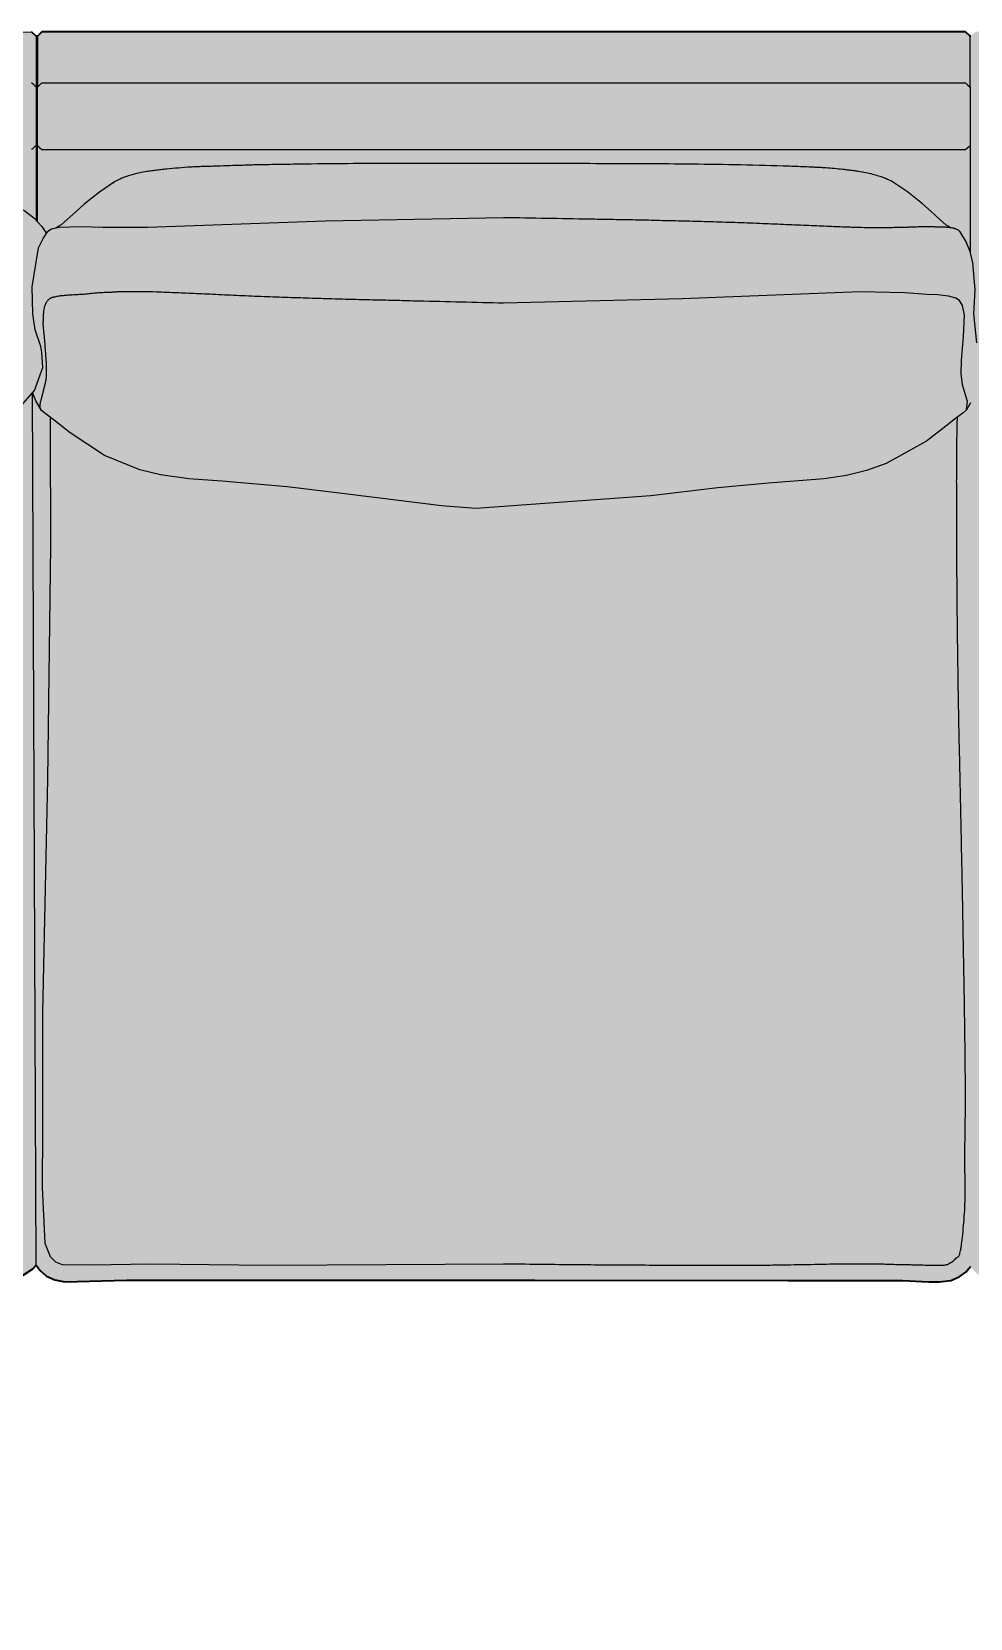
# Model space of a CAD drawing. Header units: millimetres. Extents: x -22 to 6424, y -4345 to 780.
# Drawn here: x 765 to 1499, y -3104 to -1863 of the extents above; entities that cross this region are included whole.
import ezdxf

# ---------------------------------------------------------------- set-up
doc = ezdxf.new("R2010")
doc.units = ezdxf.units.MM
doc.layers.add('Blocks', color=7, linetype='Continuous')
doc.layers.add('Blocks$Fill', color=7, linetype='Continuous', true_color=0xffffff)
doc.layers.add('Blocks$Inner', color=7, linetype='Continuous', lineweight=25, true_color=0x007f00)
doc.layers.add('Blocks$Outline', color=7, linetype='Continuous', lineweight=35, true_color=0xff3f3f)

# ---------------------------------------------------------------- blocks, each defined once
blk = doc.blocks.new('Lune JH610 Sofa Top')
at = {"layer": 'Blocks$Fill'}
blk.add_hatch(color=256, dxfattribs=at).paths.add_polyline_path([(10.4, -107.3), (10.2, -118.7), (10.4, -130.1), (10.9, -141.4), (11.9, -152.7), (13.2, -163.9), (14.9, -175.2), (16.9, -186.3), (19.4, -197.4), (22.2, -208.4), (25.3, -219.3), (27, -224.7), (28.8, -230.1), (32.7, -240.7), (37, -251.2), (39.2, -256.5), (41.6, -261.6), (44, -266.8), (46.6, -271.8), (49.3, -276.8), (52.1, -281.7), (55, -286.5), (58.1, -291.3), (61.2, -296.1), (64.5, -300.7), (67.9, -305.3), (71.4, -309.7), (73.3, -311.9), (75.1, -314), (77, -316.1), (78.9, -318.2), (80.9, -320.2), (82.9, -322.1), (85, -324.1), (87.1, -326), (91.4, -329.7), (95.8, -333.2), (100.4, -336.7), (105, -340), (109.7, -343.2), (114.4, -346.2), (119.3, -349.2), (124.2, -351.9), (129.2, -354.6), (134.3, -357.1), (139.5, -359.5), (144.7, -361.8), (149.9, -364), (155.2, -366.1), (160.5, -368.1), (165.8, -370), (171.2, -371.8), (176.6, -373.4), (187.6, -376.5), (198.5, -379.3), (209.6, -381.8), (220.7, -383.9), (243.2, -387.4), (255.9, -389.1), (274.6, -391.1), (293.4, -392.4), (353.2, -401.1), (690.9, -413.9), (723.4, -414.1), (780.5, -407), (787.9, -402), (790.5, -399.3), (793.7, -403.5), (798.7, -407.7), (805.1, -410.7), (812.9, -412.2), (861.1, -410.9), (1156, -411), (1468.1, -411.3), (1488.7, -412.2), (1496.7, -412.3), (1505.7, -411.1), (1512.4, -408.4), (1517.5, -404.6), (1521.2, -400.2), (1523.6, -403.4), (1528.7, -407.6), (1535, -410.6), (1542.8, -412.2), (1591, -410.9), (1886, -411), (2198.1, -411.3), (2218.7, -412.2), (2226.7, -412.3), (2234.9, -411.2), (2233.9, -418.1), (2234.4, -434.8), (2235.1, -760.1), (2234.1, -1104.6), (2235.6, -1111.4), (2238.4, -1117.3), (2242.8, -1122.6), (2246.9, -1125.6), (2243.9, -1128.5), (2239.5, -1135.1), (2236, -1143), (2233.5, -1152.2), (2231.8, -1174.4), (2232.2, -1219.3), (2234.4, -1399.3), (2244.1, -1550.5), (2253.2, -1605.2), (2253.7, -1619.2), (2254.4, -1633.1), (2255.6, -1646.9), (2257.2, -1661.8), (2260.4, -1684.2), (2262.3, -1695.4), (2264.4, -1706.6), (2266.9, -1717.6), (2269.6, -1728.6), (2272.7, -1739.5), (2274.4, -1745), (2276.2, -1750.4), (2278.1, -1755.7), (2280.1, -1761), (2282.2, -1766.2), (2284.4, -1771.5), (2286.7, -1776.7), (2289.1, -1781.8), (2291.6, -1786.9), (2294.2, -1792), (2297, -1796.9), (2299.9, -1801.7), (2303, -1806.5), (2306.2, -1811.2), (2309.5, -1815.8), (2312.9, -1820.3), (2316.5, -1824.8), (2320.2, -1829.1), (2322.1, -1831.2), (2324, -1833.2), (2326, -1835.3), (2328, -1837.2), (2330, -1839.2), (2332.1, -1841.1), (2334.3, -1842.9), (2336.4, -1844.7), (2340.9, -1848.3), (2345.4, -1851.7), (2350.1, -1854.9), (2354.8, -1858.1), (2359.6, -1861.1), (2364.5, -1864.1), (2369.4, -1866.9), (2374.3, -1869.6), (2379.4, -1872.1), (2384.5, -1874.6), (2389.7, -1876.9), (2394.9, -1879.2), (2405.5, -1883.4), (2416.1, -1887.3), (2421.5, -1889.1), (2426.9, -1890.8), (2437.8, -1894), (2448.8, -1896.8), (2459.8, -1899.2), (2471, -1901.3), (2482.2, -1903), (2493.5, -1904.3), (2504.8, -1905.2), (2516.1, -1905.8), (2527.5, -1905.9), (2538.9, -1905.7), (2553.5, -1905.7), (2553.7, -1905.7), (2555, -1905.7), (2568.4, -1908.3), (2591.7, -1913.9), (2612.9, -1915.6), (2630, -1916), (2648.2, -1916.2), (2735.1, -1915.7), (2812.9, -1912.3), (2888.4, -1906.1), (2939.6, -1899.3), (2988.4, -1887.6), (2992.5, -1886.2), (3011.4, -1881.9), (3052.4, -1868.3), (3072.3, -1859.1), (3098.1, -1843.7), (3110.5, -1834.2), (3122.6, -1823.3), (3144.6, -1797), (3154.3, -1781.5), (3163.2, -1764.1), (3171.2, -1744.6), (3178.3, -1722.3), (3184.6, -1695.9), (3189.9, -1664.6), (3197, -1570.3), (3198.2, -1489.2), (3199.3, -1434.9), (3208.2, -1295.5), (3211.7, -1129.2), (3208.2, -1125.7), (3208.2, -1124.7), (3211.7, -1121.2), (3211.7, -398.8), (3209.7, -396.9), (3211.3, -395.3), (3211.3, 111.1), (3208.1, 164.9), (3198.5, 218), (3182.8, 269.6), (3161, 318.9), (3133.5, 365.3), (3100.7, 408.1), (3063.1, 446.7), (3021.2, 480.6), (2975.5, 509.3), (2926.7, 532.3), (2875.6, 549.4), (2822.8, 560.4), (2769.1, 565), (2757.3, 565.1), (2250.8, 565.1), (2249.2, 563.6), (2247.3, 565.5), (1525, 565.5), (1521.5, 562), (1520.8, 562), (1517.3, 565.5), (795, 565.5), (791.5, 562), (790.5, 562), (787, 565.5), (351, 551), (280.1, 547), (227.2, 539.7), (184.6, 529.4), (148.3, 515.3), (131.9, 506.5), (116.8, 496.7), (102.9, 485.8), (90.1, 473.6), (77.5, 458.8), (59, 429.9), (41.7, 389.6), (34.5, 361.4), (26.4, 334.4), (18.5, 302.9), (7.6, 218.2), (1.5, 124.8), (0.4, 37.4), (0.4, -29.4), (1.6, -49), (8.1, -78.5), (10.5, -92.6)], flags=0)
at = {"layer": 'Blocks$Inner'}
for p, q in [((1509.8, 357.2), (1504, 358.6)), ((805.6, -396.6), (810.8, -398.8))]:
    blk.add_line(p, q, dxfattribs=at)
for points in [[(34.5, 361.4), (41.7, 389.6), (59, 429.9), (77.5, 458.8), (90.1, 473.6), (102.9, 485.8), (116.8, 496.7), (131.9, 506.5), (148.3, 515.3), (184.6, 529.4), (227.2, 539.7), (280.1, 547), (351, 551), (403.1, 551.8), (787, 565.5), (790.5, 562), (790.5, 522.2)], [(1521.5, 562), (1520.8, 562), (1517.3, 565.5), (795, 565.5), (791.5, 562), (790.5, 562)], [(790.5, 522.2), (788.7, 523.9), (786.9, 525.4)], [(791.5, 522.2), (793.2, 523.8), (795, 525.4), (1517.3, 525.4), (1519.1, 523.8), (1520.8, 522.2)], [(791.5, 476.5), (793.2, 475), (795, 473.4), (1517.3, 473.4), (1519.1, 475), (1520.8, 476.5)], [(851.8, 448), (840, 440.1), (828.2, 430.7), (821.5, 424.7), (814.9, 418.5), (810.2, 414.4), (806, 412.1)], [(1505.6, 412.4), (1501.9, 414.5), (1497.2, 418.7), (1490.4, 424.9), (1483.7, 430.9), (1472, 440.2), (1460.1, 448)], [(754.1, 435.9), (761.1, 434.1), (773.8, 429.6), (781.7, 425.3), (788.7, 420), (795, 413.2), (798.6, 407.7)], [(799.3, 408.9), (799.7, 409.4), (802.6, 411.4), (808.6, 412.6), (825.5, 413.2), (842.8, 412.7), (877.6, 412.6), (1016.9, 417.6), (1156.1, 420.3)], [(736.1, 247.8), (744.8, 250.9), (752.9, 254.2), (759.5, 257.3), (769.3, 263.3), (773.1, 266.3), (789.3, 285), (795.9, 302.8), (795.1, 314.5), (794.2, 319.3), (789.7, 332.4), (788, 344.8), (787.4, 366), (792.5, 396.4), (796, 403.7), (799.3, 408.9)], [(1526.1, 322.2), (1523.7, 344.8), (1524.9, 363.7), (1523.1, 384.6), (1522, 389.2), (1520.8, 393.6), (1517.4, 401.7), (1513, 408.9)], [(1504, 358.6), (1495.7, 359.6), (1487.1, 360), (1469.8, 361.2), (1434.9, 362), (1295.6, 356.6), (1156.1, 353.1)], [(1517.9, 269.9), (1518.7, 276.2), (1514.8, 289.4), (1513.9, 298.1), (1514, 308.3), (1515.7, 327), (1516.4, 343.7), (1514.8, 351.4), (1512.6, 355.3), (1509.8, 357.2)], [(1521.2, 275.2), (1517.9, 269.8), (1515.2, 267.1), (1509.3, 263), (1501.8, 256.9), (1486.7, 245.3), (1455.2, 227.7), (1439.9, 222.2), (1424.1, 218.3), (1406.7, 215.7), (1363.1, 212.4), (1323.7, 208.7), (1271.3, 202.5), (1134.4, 192.5), (1107.6, 194.7), (1033.9, 203.7), (986.8, 209.4), (935.7, 213.9), (910, 215.7), (887.7, 218.8), (871.5, 222.8), (844.1, 234), (817.1, 251.7), (804.9, 261.4), (798.5, 266.3), (794.8, 269.1), (790.2, 276.8), (787.7, 283.2)], [(1521.2, -400.2), (1517.5, -404.6), (1512.4, -408.4), (1505.7, -411.1), (1496.7, -412.3), (1488.7, -412.2), (1468.1, -411.3), (1378.3, -411.2), (1180.4, -411), (1156, -411), (1115.1, -411), (861.1, -410.9), (812.9, -412.2), (805.1, -410.7), (798.7, -407.7), (793.7, -403.5), (790.5, -399.3), (787.7, 283.1)], [(801.5, 264), (801.6, 254.7), (801.8, 163.4), (799.3, -19.1), (795.6, -201.6), (795.6, -292.8), (795.2, -338.4)], [(790.5, -399.3), (787.9, -402), (780.5, -407), (723.4, -414.1), (690.9, -413.9), (353.2, -401.1), (225.2, -382.4), (178.8, -371.6), (150.7, -362.5), (122.6, -346.5), (94.6, -321.3), (69.4, -288.7), (49.6, -252.3), (37.3, -219), (31.7, -190.9), (32.3, -164.1), (39.8, -137), (77, -88)], [(795.2, -338.4), (797.3, -382.1), (801.5, -392.5), (805.6, -396.6)], [(810.8, -398.8), (833.8, -398.9), (879.8, -398.1), (971.9, -399.2), (1156.1, -398.1)]]:
    blk.add_lwpolyline(points, dxfattribs=at)
for points, knots in [([(791.5, 562), (791.5, 562), (791.5, 561.8), (791.5, 560.8), (791.5, 559.7), (791.5, 558.7), (791.5, 558.1), (791.5, 557.4), (791.5, 556.2), (791.5, 554.2), (791.5, 551.5), (791.5, 548.9), (791.5, 546.8), (791.5, 543.5), (791.5, 539.6), (791.5, 535.1), (791.5, 529.9), (791.5, 525.5), (791.5, 522.2)], [215.528612, 215.528612, 215.528612, 215.528612, 241.604882, 267.054843, 295.476049, 302.58046, 309.684871, 320.013983, 330.343095, 354.22129, 378.099484, 389.359401, 400.619317, 412.283905, 435.617268, 447.079031, 458.540794, 484.725232, 484.725232, 484.725232, 484.725232]), ([(1520.8, 522.2), (1520.8, 525.5), (1520.8, 529.9), (1520.8, 535.1), (1520.8, 539.6), (1520.8, 543.5), (1520.8, 546.8), (1520.8, 548.9), (1520.8, 551.5), (1520.8, 554.2), (1520.8, 556.2), (1520.8, 557.4), (1520.8, 558.1), (1520.8, 558.7), (1520.8, 559.7), (1520.8, 560.8), (1520.8, 561.8), (1520.8, 562), (1520.8, 562)], [1211.089581, 1211.089581, 1211.089581, 1211.089581, 1237.273972, 1248.735737, 1260.197502, 1283.53087, 1295.19546, 1306.455379, 1317.715297, 1341.593496, 1365.471695, 1375.800809, 1386.129923, 1393.234336, 1400.338749, 1428.75996, 1454.209926, 1480.286201, 1480.286201, 1480.286201, 1480.286201]), ([(790.5, 522.2), (790.5, 521.6), (790.5, 520.1), (790.5, 517.6), (790.5, 515), (790.5, 512.7), (790.5, 509.3), (790.5, 503.6), (790.5, 497.4), (790.5, 492.9), (790.5, 490.5), (790.5, 488.6), (790.5, 486.8), (790.5, 484.6), (790.5, 482.2), (790.5, 479.3), (790.5, 477.6), (790.5, 476.5)], [58.681132, 58.681132, 58.681132, 58.681132, 58.75256, 58.823989, 58.895417, 58.931132, 58.966846, 59.109703, 59.25256, 59.306132, 59.359703, 59.386489, 59.413275, 59.466846, 59.520417, 59.573989, 59.681132, 59.681132, 59.681132, 59.681132]), ([(791.5, 476.5), (791.5, 476.7), (791.5, 477.3), (791.5, 478.3), (791.5, 479.4), (791.5, 480.6), (791.5, 481.9), (791.5, 483.2), (791.5, 484.4), (791.5, 485.4), (791.5, 486.4), (791.5, 487.7), (791.5, 489.9), (791.5, 492.1), (791.5, 494.4), (791.5, 496.2), (791.5, 497.9), (791.5, 501.4), (791.5, 504.9), (791.5, 508.2), (791.5, 509.8), (791.5, 511.4), (791.5, 513.5), (791.5, 515.4), (791.5, 517.1), (791.5, 518.8), (791.5, 520.6), (791.5, 521.8), (791.5, 522.3)], [-0.160483, -0.160483, -0.160483, -0.160483, 1.536228, 3.233016, 4.929805, 6.626593, 8.324744, 10.022895, 11.721046, 12.570122, 13.419197, 15.161823, 16.904449, 20.389702, 22.132729, 23.875757, 25.618784, 27.361812, 34.348889, 36.095378, 37.841867, 39.588356, 41.334845, 44.742752, 46.446705, 48.150658, 51.552468, 54.954278, 54.954278, 54.954278, 54.954278]), ([(1520.8, 522.3), (1520.8, 521.8), (1520.8, 520.6), (1520.8, 518.8), (1520.8, 517.1), (1520.8, 515.4), (1520.8, 513.5), (1520.8, 511.4), (1520.8, 509.8), (1520.8, 508.2), (1520.8, 504.9), (1520.8, 501.4), (1520.8, 497.9), (1520.8, 496.2), (1520.8, 494.4), (1520.8, 492.1), (1520.8, 489.9), (1520.8, 487.7), (1520.8, 486.4), (1520.8, 485.4), (1520.8, 484.4), (1520.8, 483.2), (1520.8, 481.9), (1520.8, 480.6), (1520.8, 479.4), (1520.8, 478.3), (1520.8, 477.3), (1520.8, 476.7), (1520.8, 476.5)], [0, 0, 0, 0, 3.401805, 6.80361, 8.507561, 10.211511, 13.619413, 15.3659, 17.112386, 18.858873, 20.60536, 27.592427, 29.335452, 31.078477, 32.821502, 34.564527, 38.049775, 39.792398, 41.535022, 42.384096, 43.233171, 44.931319, 46.629468, 48.327616, 50.024402, 51.721188, 53.417974, 55.11476, 55.11476, 55.11476, 55.11476]), ([(787.1, 473.4), (787.7, 473.9), (788.8, 475), (789.9, 476), (790.5, 476.5)], [0.000593, 0.000593, 0.000593, 0.000593, 0.5, 1, 1, 1, 1]), ([(790.5, 476.5), (790.5, 470.9), (790.5, 463.2), (790.5, 454.9), (790.5, 447.5), (790.5, 440), (790.5, 433.1), (790.5, 427.5), (790.5, 423.2), (790.5, 420), (790.5, 418.6), (790.5, 418.1), (790.5, 418.1), (790.5, 418.1), (790.5, 418.1)], [59.6811317, 59.6811317, 59.6811317, 59.6811317, 59.764465, 59.8061317, 59.8477984, 59.9311317, 60.014465, 60.0977984, 60.1811317, 60.2227984, 60.2446123, 60.2446123, 60.2446123, 60.2458322, 60.2458322, 60.2458322, 60.2458322]), ([(791.5, 417), (791.5, 417.1), (791.5, 417.1), (791.5, 417.2), (791.5, 417.7), (791.5, 418.7), (791.5, 420.7), (791.5, 423.1), (791.5, 427.1), (791.5, 431.6), (791.5, 437.4), (791.5, 443), (791.5, 450.7), (791.5, 461), (791.5, 471.2), (791.5, 476.5)], [-294.058849, -294.058849, -294.058849, -294.058849, -292.620069, -292.620069, -292.620069, -281.690026, -270.048978, -246.768467, -223.487955, -174.266027, -142.349066, -110.432105, -84.250625, -39.550629, -0.160483, -0.160483, -0.160483, -0.160483]), ([(1520.8, 476.5), (1520.8, 471.2), (1520.8, 461), (1520.8, 450.7), (1520.8, 443), (1520.8, 437.4), (1520.8, 431.6), (1520.8, 427.1), (1520.8, 423.1), (1520.8, 420.7), (1520.8, 418.7), (1520.8, 417), (1520.8, 415.3), (1520.8, 413.5), (1520.8, 411.9), (1520.8, 410.1), (1520.8, 408.5), (1520.8, 406.9), (1520.8, 404.9), (1520.8, 402.8), (1520.8, 400.5), (1520.8, 398.6), (1520.8, 396.5), (1520.8, 394.8), (1520.8, 393.6), (1520.8, 393.3)], [726.364349, 726.364349, 726.364349, 726.364349, 765.754554, 810.45454, 836.636013, 868.552967, 900.469921, 949.691838, 972.972344, 996.25285, 1007.893894, 1019.534939, 1033.290671, 1044.1853, 1055.079929, 1065.97488, 1076.869831, 1085.416561, 1093.963291, 1111.056751, 1119.855271, 1128.65379, 1137.445603, 1146.237415, 1149.890783, 1149.890783, 1149.890783, 1149.890783]), ([(1374.7, 460.4), (1362.1, 460.8), (1336.9, 461.4), (1286.5, 462.1), (1236, 462.3), (1185.5, 462.3), (1147.7, 462.3), (1109.8, 462.4), (1071.9, 462.4), (1034.1, 462.3), (1005.7, 462), (986.8, 461.7), (977.3, 461.6), (969.4, 461.4), (963.1, 461.3), (958.4, 461.2), (953.7, 461), (947.4, 460.8), (939.5, 460.6), (931.6, 460.3), (926.2, 460.1), (923, 460), (920.7, 460), (918.4, 459.9), (915.2, 459.8), (909.7, 459.5), (901.7, 458.9), (894, 458.2), (888.8, 457.6), (886, 457.3), (884, 457), (881.9, 456.8), (879.2, 456.4), (874.5, 455.7), (868, 454.4), (862.2, 452.6), (858.2, 451.1), (855.6, 450), (853.3, 448.9), (851.7, 447.9), (850.8, 447.3), (850.5, 447.1)], [0.1428231, 0.1428231, 0.1428231, 0.1428231, 0.1812847, 0.2197462, 0.2966693, 0.3351308, 0.3735924, 0.4120539, 0.4505155, 0.488977, 0.5274385, 0.5370539, 0.5466693, 0.5562847, 0.5610924, 0.5659001, 0.5707078, 0.5755155, 0.5851308, 0.5947462, 0.5995539, 0.6019578, 0.6043616, 0.6067655, 0.6091693, 0.613977, 0.6235924, 0.6332078, 0.6380155, 0.6404193, 0.6428231, 0.645227, 0.6476308, 0.6524385, 0.6620539, 0.6716693, 0.676477, 0.6812847, 0.6860924, 0.6909001, 0.6937587, 0.6937587, 0.6937587, 0.6937587]), ([(1449.1, 452.6), (1447.7, 453.1), (1444.6, 453.9), (1439.3, 455.2), (1434.4, 456.1), (1430.8, 456.6), (1428.8, 456.9), (1427.3, 457), (1425.8, 457.2), (1423.8, 457.5), (1420.1, 457.9), (1414.7, 458.4), (1409.1, 458.9), (1404.7, 459.2), (1401.4, 459.3), (1398.1, 459.5), (1393.7, 459.7), (1385.9, 460), (1379.2, 460.2), (1374.7, 460.4)], [0.0237172, 0.0237172, 0.0237172, 0.0237172, 0.0328231, 0.0428231, 0.0528231, 0.0578231, 0.0603231, 0.0628231, 0.0653231, 0.0678231, 0.0728231, 0.0828231, 0.0928231, 0.0978231, 0.1028231, 0.1078231, 0.1128231, 0.1228231, 0.1428231, 0.1428231, 0.1428231, 0.1428231]), ([(1460.1, 448), (1458, 449.2), (1456.5, 449.9), (1453.7, 451.1), (1451, 452.1), (1449.1, 452.6)], [0, 0, 0, 0, 0.00371723, 0.01371723, 0.02371723, 0.02371723, 0.02371723, 0.02371723]), ([(1462.7, 446.3), (1462.5, 446.5), (1462.3, 446.6), (1462.1, 446.8), (1462.1, 446.8)], [0.84, 0.84, 0.84, 0.84, 0.8425, 0.842654611, 0.842654611, 0.842654611, 0.842654611]), ([(1156.1, 420.3), (1167.2, 420.1), (1189.5, 419.7), (1217.4, 419.2), (1239.9, 418.8), (1256.8, 418.5), (1270.9, 418.2), (1282.3, 417.9), (1290.7, 417.7), (1299.4, 417.5), (1311.5, 417.2), (1327.2, 416.7), (1346.5, 416.1), (1365.7, 415.3), (1384.1, 414.5), (1401.2, 413.8), (1416.4, 413.1), (1428.9, 412.7), (1438.6, 412.4), (1448.4, 412.3), (1454.5, 412.3), (1458.8, 412.4), (1461.5, 412.5), (1463.7, 412.6), (1465.7, 412.6), (1467.4, 412.7), (1469.1, 412.7), (1471.2, 412.7), (1473.6, 412.8), (1476.1, 412.9), (1478.2, 413), (1480.2, 413), (1481.9, 413.1), (1483.6, 413.2), (1485.3, 413.2), (1486.9, 413.2), (1488.6, 413.1), (1490.5, 413.1), (1492, 413.1), (1493.1, 413), (1493.8, 413), (1494.5, 413), (1495.4, 413), (1496.8, 413), (1498.6, 412.9), (1500.2, 412.9), (1501.5, 412.8), (1502.4, 412.7), (1503.3, 412.7), (1504.5, 412.5), (1505.9, 412.4), (1507.2, 412.1), (1508.1, 411.9), (1508.8, 411.7), (1509.3, 411.5), (1509.9, 411.3), (1510.6, 411), (1511.2, 410.6), (1511.6, 410.3), (1511.9, 410), (1512.2, 409.7), (1512.7, 409.3), (1513.2, 408.7), (1513.6, 407.9), (1514, 407.2), (1514.1, 406.9), (1514.2, 406.7)], [8, 8, 8, 8, 8.0086207, 8.0172414, 8.0215517, 8.0258621, 8.0301724, 8.0323276, 8.0344828, 8.0366379, 8.0387931, 8.0431034, 8.0474138, 8.0517241, 8.0560345, 8.0603448, 8.0646552, 8.0689655, 8.0732759, 8.0775862, 8.0862069, 8.0905172, 8.0948276, 8.0991379, 8.1012931, 8.1034483, 8.1056034, 8.1077586, 8.112069, 8.1163793, 8.1206897, 8.125, 8.1293103, 8.1336207, 8.137931, 8.1422414, 8.1465517, 8.1551724, 8.1637931, 8.1681034, 8.1702586, 8.1724138, 8.1767241, 8.1810345, 8.1896552, 8.1982759, 8.2025862, 8.2068966, 8.2112069, 8.2155172, 8.2241379, 8.2327586, 8.237069, 8.2413793, 8.2456897, 8.25, 8.2586207, 8.2672414, 8.2715517, 8.2758621, 8.2801724, 8.2844828, 8.2931034, 8.3017241, 8.3060345, 8.3103448, 8.3103448, 8.3103448, 8.3103448]), ([(1156.1, 353.1), (1145.1, 353.4), (1122.9, 354), (1095, 354.6), (1072.6, 355.2), (1055.7, 355.6), (1041.6, 355.9), (1030.3, 356.2), (1021.9, 356.5), (1013.2, 356.7), (1001.1, 357.1), (985.4, 357.6), (966.1, 358.3), (947, 359.1), (928.6, 360), (911.6, 360.8), (896.4, 361.4), (883.9, 361.9), (874.2, 362.1), (864.4, 362.2), (858.2, 362.1), (853.9, 361.9), (851.2, 361.8), (849, 361.6), (847, 361.5), (845.3, 361.4), (843.6, 361.4), (841.5, 361.3), (839.3, 361.2), (837.1, 361), (834.5, 360.8), (832.3, 360.5), (829.9, 360.2), (827.9, 360.1), (825.7, 359.9), (822.6, 359.7), (818.7, 359.5), (814.3, 359.3), (811.3, 359), (809.4, 358.8), (807.8, 358.6), (806.3, 358.3), (805.1, 358), (804.3, 357.8), (803.9, 357.6), (803.5, 357.6), (803.2, 357.5), (802.8, 357.4), (802.4, 357.3), (802, 357.1), (801.5, 356.9), (801.1, 356.6), (800.7, 356.3), (800.4, 356), (800, 355.7), (799.6, 355.3), (799.1, 354.8), (798.7, 354.1), (798.3, 353.5), (798.1, 353), (797.8, 352.4), (797.5, 351.7), (797.1, 350.7), (796.7, 349.3), (796.4, 347.2), (796.1, 344.3), (796, 341.5), (795.9, 339.1), (795.9, 337.9), (795.9, 337.3)], [47.1798159, 47.1798159, 47.1798159, 47.1798159, 47.1887445, 47.1976731, 47.2021373, 47.2066016, 47.2110659, 47.2132981, 47.2155302, 47.2177623, 47.2199945, 47.2244588, 47.2289231, 47.2333873, 47.2378516, 47.2423159, 47.2467802, 47.2512445, 47.2557088, 47.2601731, 47.2691016, 47.2735659, 47.2780302, 47.2824945, 47.2847266, 47.2869588, 47.2891909, 47.2914231, 47.2958873, 47.3003516, 47.3048159, 47.3137445, 47.3182088, 47.3226731, 47.3271373, 47.3316016, 47.3405302, 47.3494588, 47.3583873, 47.3628516, 47.3673159, 47.3762445, 47.3851731, 47.3896373, 47.3918695, 47.3941016, 47.3963338, 47.3985659, 47.4030302, 47.4074945, 47.4119588, 47.4208873, 47.4253516, 47.4298159, 47.4342802, 47.4387445, 47.4476731, 47.4566016, 47.4610659, 47.4655302, 47.4699945, 47.4744588, 47.4833873, 47.4923159, 47.5012445, 47.5101731, 47.5191016, 47.5235659, 47.5280302, 47.5280302, 47.5280302, 47.5280302]), ([(795.9, 337.3), (797.4, 319), (797.5, 317.5), (797.7, 315.4), (797.9, 313.5), (798, 311), (798.2, 308.7), (798.3, 306.5), (798.4, 305), (798.4, 303.7), (798.4, 302.7), (798.5, 302), (798.5, 301.3), (798.5, 300.5), (798.5, 299.6), (798.5, 298.6), (798.5, 297.4), (798.5, 296.3), (798.3, 294.9), (798.2, 293.8), (798, 292.4), (797.6, 290.6), (797.1, 288.6), (796.6, 286.6), (796.2, 285.1), (795.9, 283.9), (795.7, 283), (795.5, 282.2), (795.4, 281.6), (795.1, 280.6), (794.8, 279.5), (794.5, 278.1), (794, 276.4), (793.6, 275), (793.4, 273.7), (793.3, 272.9), (793.4, 272.1), (793.5, 271.5), (793.7, 271.1), (793.7, 270.9)], [47.5280302, 47.5280302, 47.5280302, 47.5280302, 47.5324945, 47.5369588, 47.5414231, 47.5458873, 47.5548159, 47.5592802, 47.5637445, 47.5682088, 47.5704409, 47.5726731, 47.5749052, 47.5771373, 47.5816016, 47.5860659, 47.5905302, 47.5994588, 47.6039231, 47.6083873, 47.6128516, 47.6173159, 47.6262445, 47.6307088, 47.6351731, 47.6396373, 47.6418695, 47.6441016, 47.6463338, 47.6485659, 47.6530302, 47.6574945, 47.6619588, 47.6708873, 47.6753516, 47.6798159, 47.6842802, 47.6887445, 47.6920884, 47.6920884, 47.6920884, 47.6920884]), ([(1156.1, -398.1), (1174.6, -398.3), (1209.7, -398.7), (1249.2, -399), (1278, -399.1), (1298.3, -399.2), (1317.2, -399.3), (1334.8, -399.3), (1350.8, -399.2), (1364.9, -399.1), (1377.6, -398.9), (1388.9, -398.7), (1399.3, -398.5), (1408.9, -398.3), (1416.4, -398.1), (1422.3, -398.1), (1426.7, -398.1), (1431, -398.1), (1436.3, -398.1), (1442.4, -398.1), (1448.9, -398.2), (1454.7, -398.3), (1460, -398.5), (1465, -398.6), (1469.6, -398.7), (1474.2, -398.8), (1478.6, -398.9), (1483.7, -399), (1489.3, -399.2), (1493.8, -399.3), (1496.9, -399.3), (1499, -399.2), (1500.7, -399.1), (1502, -398.9), (1503, -398.7), (1503.7, -398.4), (1504.3, -398.1), (1504.7, -397.8), (1505, -397.6), (1505.2, -397.4), (1505.5, -397.3), (1505.7, -397.2), (1505.8, -397.1), (1506, -397), (1506.2, -396.9), (1506.5, -396.7), (1506.7, -396.6), (1507.1, -396.4), (1507.5, -396.1), (1507.9, -395.7), (1508.3, -395.4), (1508.6, -395), (1508.9, -394.7), (1509.1, -394.5), (1509.2, -394.3), (1509.4, -394.2), (1509.5, -394.1), (1509.6, -393.9), (1509.7, -393.8), (1509.9, -393.6), (1510.1, -393.5), (1510.3, -393.3), (1510.5, -393.2), (1510.8, -393.1), (1511.1, -393), (1511.5, -392.8), (1512, -392.2), (1512.5, -391.3), (1512.9, -389.9), (1513.4, -387.8), (1513.9, -384.9), (1514.5, -380.2), (1515.3, -373.1), (1516.2, -363.4), (1516.8, -353.7), (1517, -344.8), (1517, -337.2), (1516.9, -330.6), (1516.8, -325.4), (1516.8, -320.6), (1516.8, -316.5), (1516.8, -313.3), (1516.8, -310), (1516.8, -305.8), (1516.9, -300.5), (1517, -294.1), (1517.1, -284.8), (1517.2, -274), (1517.2, -260.5), (1517.1, -248.6), (1517, -235), (1516.7, -214.8), (1516.4, -192), (1516, -167.4), (1515.6, -148.1), (1515.3, -131.6), (1515.1, -118.1), (1514.9, -108), (1514.7, -97.6), (1514.4, -83), (1514, -63.7), (1513.5, -39.5), (1513, -14.8), (1512.4, 9.9), (1511.9, 34.1), (1511.6, 53.2), (1511.4, 67.6), (1511.2, 77.9), (1511.1, 87.9), (1510.9, 101.1), (1510.8, 117.1), (1510.6, 135.7), (1510.5, 159.3), (1510.4, 181.1), (1510.4, 200.6), (1510.3, 214), (1510.4, 225.9), (1510.5, 239.8), (1510.6, 251.4), (1510.8, 259.8), (1510.9, 263.1), (1510.9, 264.1)], [4, 4, 4, 4, 4.0104167, 4.0208333, 4.0260417, 4.03125, 4.0364583, 4.0416667, 4.046875, 4.0520833, 4.0572917, 4.0625, 4.0677083, 4.0729167, 4.078125, 4.0807292, 4.0833333, 4.0859375, 4.0885417, 4.09375, 4.0989583, 4.1041667, 4.109375, 4.1145833, 4.1197917, 4.125, 4.1302083, 4.1354167, 4.1458333, 4.15625, 4.1614583, 4.1666667, 4.171875, 4.1770833, 4.1822917, 4.1875, 4.1927083, 4.1979167, 4.2005208, 4.203125, 4.2057292, 4.2070312, 4.2083333, 4.2096354, 4.2109375, 4.2135417, 4.2161458, 4.21875, 4.2239583, 4.2291667, 4.234375, 4.2395833, 4.2421875, 4.2447917, 4.2460938, 4.2473958, 4.2486979, 4.25, 4.2513021, 4.2526042, 4.2552083, 4.2578125, 4.2604167, 4.2630208, 4.265625, 4.2708333, 4.2760417, 4.28125, 4.2864583, 4.2916667, 4.296875, 4.3020833, 4.3125, 4.3229167, 4.3333333, 4.34375, 4.3541667, 4.359375, 4.3645833, 4.3697917, 4.3723958, 4.375, 4.3776042, 4.3802083, 4.3854167, 4.390625, 4.3958333, 4.40625, 4.4114583, 4.4166667, 4.421875, 4.4270833, 4.4375, 4.4427083, 4.4479167, 4.453125, 4.4557292, 4.4583333, 4.4609375, 4.4635417, 4.46875, 4.4739583, 4.4791667, 4.484375, 4.4895833, 4.4947917, 4.4973958, 4.5, 4.5026042, 4.5052083, 4.5104167, 4.515625, 4.5208333, 4.53125, 4.5364583, 4.5416667, 4.546875, 4.5520833, 4.5625, 4.5677083, 4.5697754, 4.5697754, 4.5697754, 4.5697754])]:
    blk.add_open_spline(points, degree=3, knots=knots, dxfattribs=at)
at = {"layer": 'Blocks$Outline'}
for points in [[(790.5, 562), (787, 565.5)], [(791.5, 562), (790.5, 562)], [(795, 565.5), (791.5, 562)], [(1517.3, 565.5), (795, 565.5)], [(1520.8, 562), (1517.3, 565.5)], [(1521.5, 562), (1520.8, 562)], [(293.4, -392.4), (353.2, -401.1), (690.9, -413.9), (723.4, -414.1), (780.5, -407), (787.9, -402), (790.5, -399.3)], [(790.5, -399.3), (793.7, -403.5), (798.7, -407.7), (805.1, -410.7), (812.9, -412.2), (861.1, -410.9), (1115.1, -411), (1156, -411)], [(1156, -411), (1180.4, -411), (1378.3, -411.2), (1468.1, -411.3), (1488.7, -412.2), (1496.7, -412.3), (1505.7, -411.1), (1512.4, -408.4), (1517.5, -404.6), (1521.2, -400.2)]]:
    blk.add_lwpolyline(points, dxfattribs=at)

msp = doc.modelspace()

# ---------------------------------------------------------------- block references
at = {"layer": 'Blocks'}
msp.add_blockref('Lune JH610 Sofa Top', (-21.8, -2428.5), dxfattribs=at)

doc.saveas('drawing.dxf')
